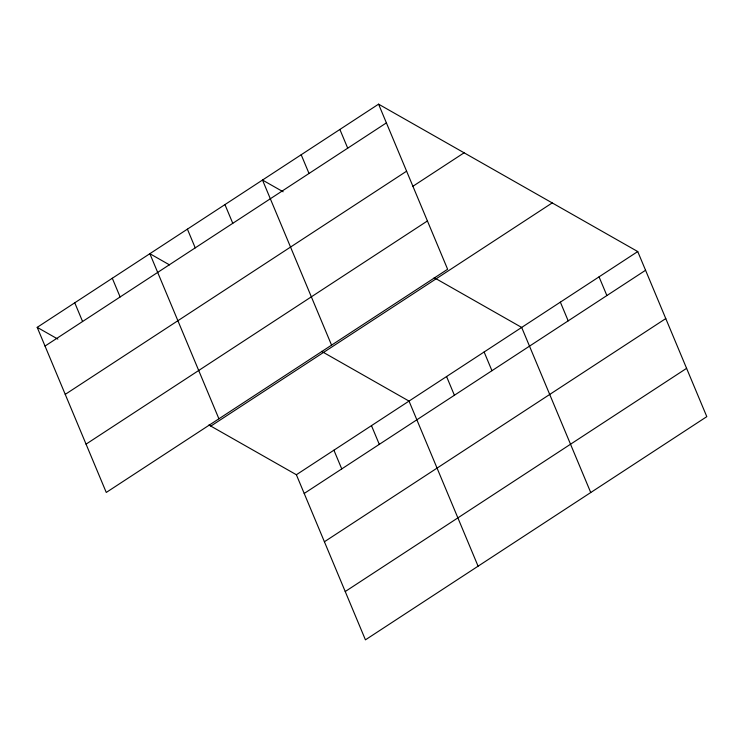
<?xml version="1.0" encoding="UTF-8"?>
<svg xmlns="http://www.w3.org/2000/svg" width="744" height="744" viewBox="0 0 744 744"><rect width="100%" height="100%" fill="white"/><g stroke="black" fill="none" stroke-linecap="round" stroke-linejoin="round"><path stroke-width="1.12" d="M378.566 104.16L447.628 269.263L106.262 492.444L37.2 327.351L378.566 104.16L637.738 251.556L706.8 416.649L365.434 639.84L296.372 474.737L208.887 424.991M45.031 346.062L386.396 122.881M65.24 394.376L406.605 171.185M412.836 186.316L464.098 152.799M86.053 444.14L427.428 220.949M210.84 426.098L552.215 202.917M296.372 474.737L637.738 251.556M304.203 493.458L645.569 270.267M324.403 541.762L665.778 318.572M345.225 591.536L686.591 368.345M283.148 191.785L262.502 180.048L331.564 345.142M434.189 277.679L521.674 327.434L590.736 492.537M169.511 264.883L149.851 253.695L218.913 418.798M321.538 351.335L409.023 401.09L478.085 566.184M37.2 327.351L57.846 339.087M599.05 276.852L606.881 295.563M560.362 302.138L568.193 320.859M484.121 351.986L491.951 370.707M446.567 376.538L454.398 395.25M339.878 129.456L347.708 148.168M301.19 154.752L309.02 173.464M371.47 425.642L379.301 444.354M333.917 450.194L341.747 468.906M224.948 204.6L232.779 223.312M187.404 229.143L195.235 247.864M112.297 278.247L120.128 296.968M74.753 302.799L82.584 321.51"/></g></svg>
